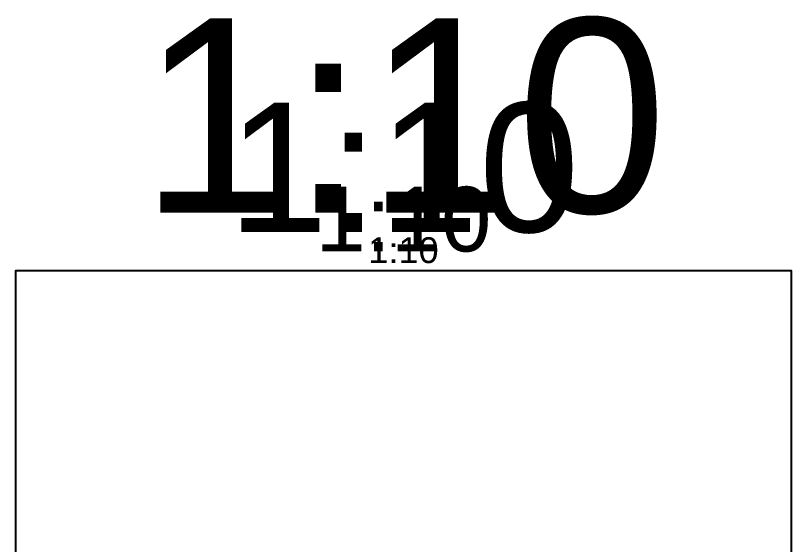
# Model space of a CAD drawing. Header units: millimetres. Extents: x -215307 to 5000, y -206820 to 5000.
# Drawn here: x -213308 to -207308, y -173873 to -169788 of the extents above; entities that cross this region are included whole.
import ezdxf
from ezdxf.enums import TextEntityAlignment as Align

# ---------------------------------------------------------------- set-up
doc = ezdxf.new("R2010")
doc.units = ezdxf.units.MM
doc.header["$MEASUREMENT"] = 0
for name, color, linetype, plot in [('01_Непечатаемый', 7, 'Continuous', False), ('01_Непечатаемый @ 10', 7, 'Continuous', False), ('01_Непечатаемый @ 15', 7, 'Continuous', False), ('01_Непечатаемый @ 2', 7, 'Continuous', False), ('01_Непечатаемый @ 5', 7, 'Continuous', False)]:
    doc.layers.add(name, color=color, linetype=linetype, plot=plot)
doc.styles.add('Arial', font='arial.ttf')

# ---------------------------------------------------------------- blocks, each defined once
blk = doc.blocks.new('*U177')
at = {"layer": '01_Непечатаемый @ 10', "style": 'Arial'}
blk.add_text('1:10', height=1000, dxfattribs=at).set_placement((-210307.6, -171760), align=Align.BOTTOM_CENTER)
at = {"layer": '01_Непечатаемый @ 15', "style": 'Arial'}
blk.add_text('1:10', height=1500, dxfattribs=at).set_placement((-210307.6, -171760), align=Align.BOTTOM_CENTER)
at = {"layer": '01_Непечатаемый @ 2', "style": 'Arial'}
blk.add_text('1:10', height=200, dxfattribs=at).set_placement((-210307.6, -171760), align=Align.BOTTOM_CENTER)
at = {"layer": '01_Непечатаемый @ 5', "style": 'Arial'}
blk.add_text('1:10', height=500, dxfattribs=at).set_placement((-210307.6, -171760), align=Align.BOTTOM_CENTER)

msp = doc.modelspace()

# ---------------------------------------------------------------- linework, layer by layer
at = {"layer": '01_Непечатаемый'}
msp.add_lwpolyline([(-213307.6, -177760), (-207307.6, -177760), (-207307.6, -171760), (-213307.6, -171760)], close=True, dxfattribs=at)

# ---------------------------------------------------------------- block references
at = {"layer": '01_Непечатаемый', "color": 2}
msp.add_blockref('*U177', (0, 0), dxfattribs=at)

doc.saveas('drawing.dxf')
